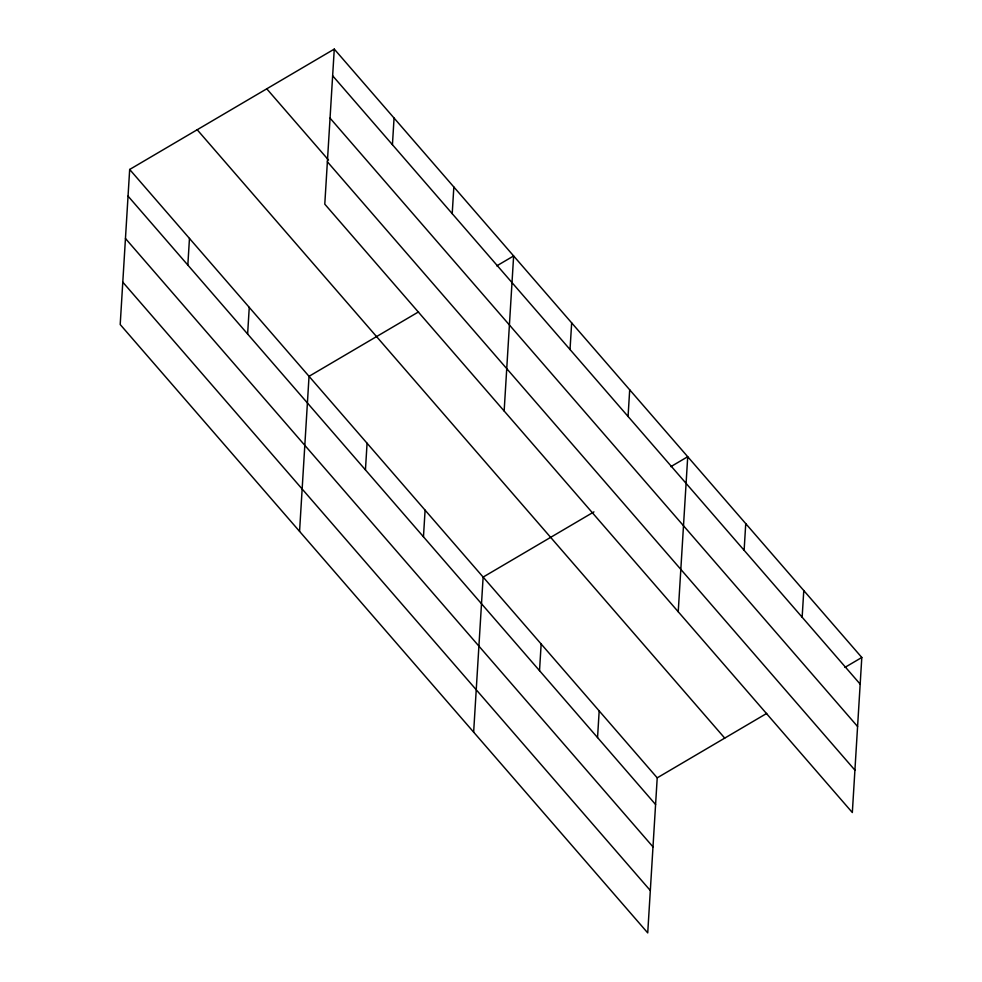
<?xml version="1.0" encoding="UTF-8"?>
<svg xmlns="http://www.w3.org/2000/svg" width="982" height="982" viewBox="0 0 982 982"><rect width="100%" height="100%" fill="white"/><g stroke="black" fill="none" stroke-linecap="round" stroke-linejoin="round"><path stroke-width="1.47" d="M129.673 169.469L120.197 324.526L647.727 932.9L657.216 777.842L129.673 169.469L334.273 49.1L861.803 657.474L852.327 812.531L324.784 204.158L334.273 49.1M187.832 265.079L189.465 238.417M247.624 334.027L249.256 307.366M299.559 531.372L309.035 376.315L418.553 311.883M365.439 469.899L367.072 443.238M392.432 144.71L394.064 118.049M423.463 536.823L425.096 510.161M452.211 213.659L453.844 186.997M473.643 732.13L483.132 577.085L593.95 511.88M504.147 411.004L513.635 255.946L496.757 265.877M539.523 670.657L541.156 644.008M570.026 349.531L571.659 322.869M597.547 737.58L599.18 710.919M628.063 416.454L629.695 389.793M678.231 611.761L687.719 456.716L670.841 466.646M744.123 550.288L745.743 523.639M802.147 617.212L803.779 590.55M657.216 777.842L766.721 713.411M844.925 667.404L861.803 657.474M332.64 75.761L860.171 684.135M330.05 118.135L857.581 726.508M266.76 88.822L328.54 160.066M327.374 161.785L854.917 770.158M197.198 129.747L724.728 738.12M128.053 196.13L655.583 804.504M125.463 238.503L652.993 846.877M122.787 282.153L650.317 890.527"/></g></svg>
